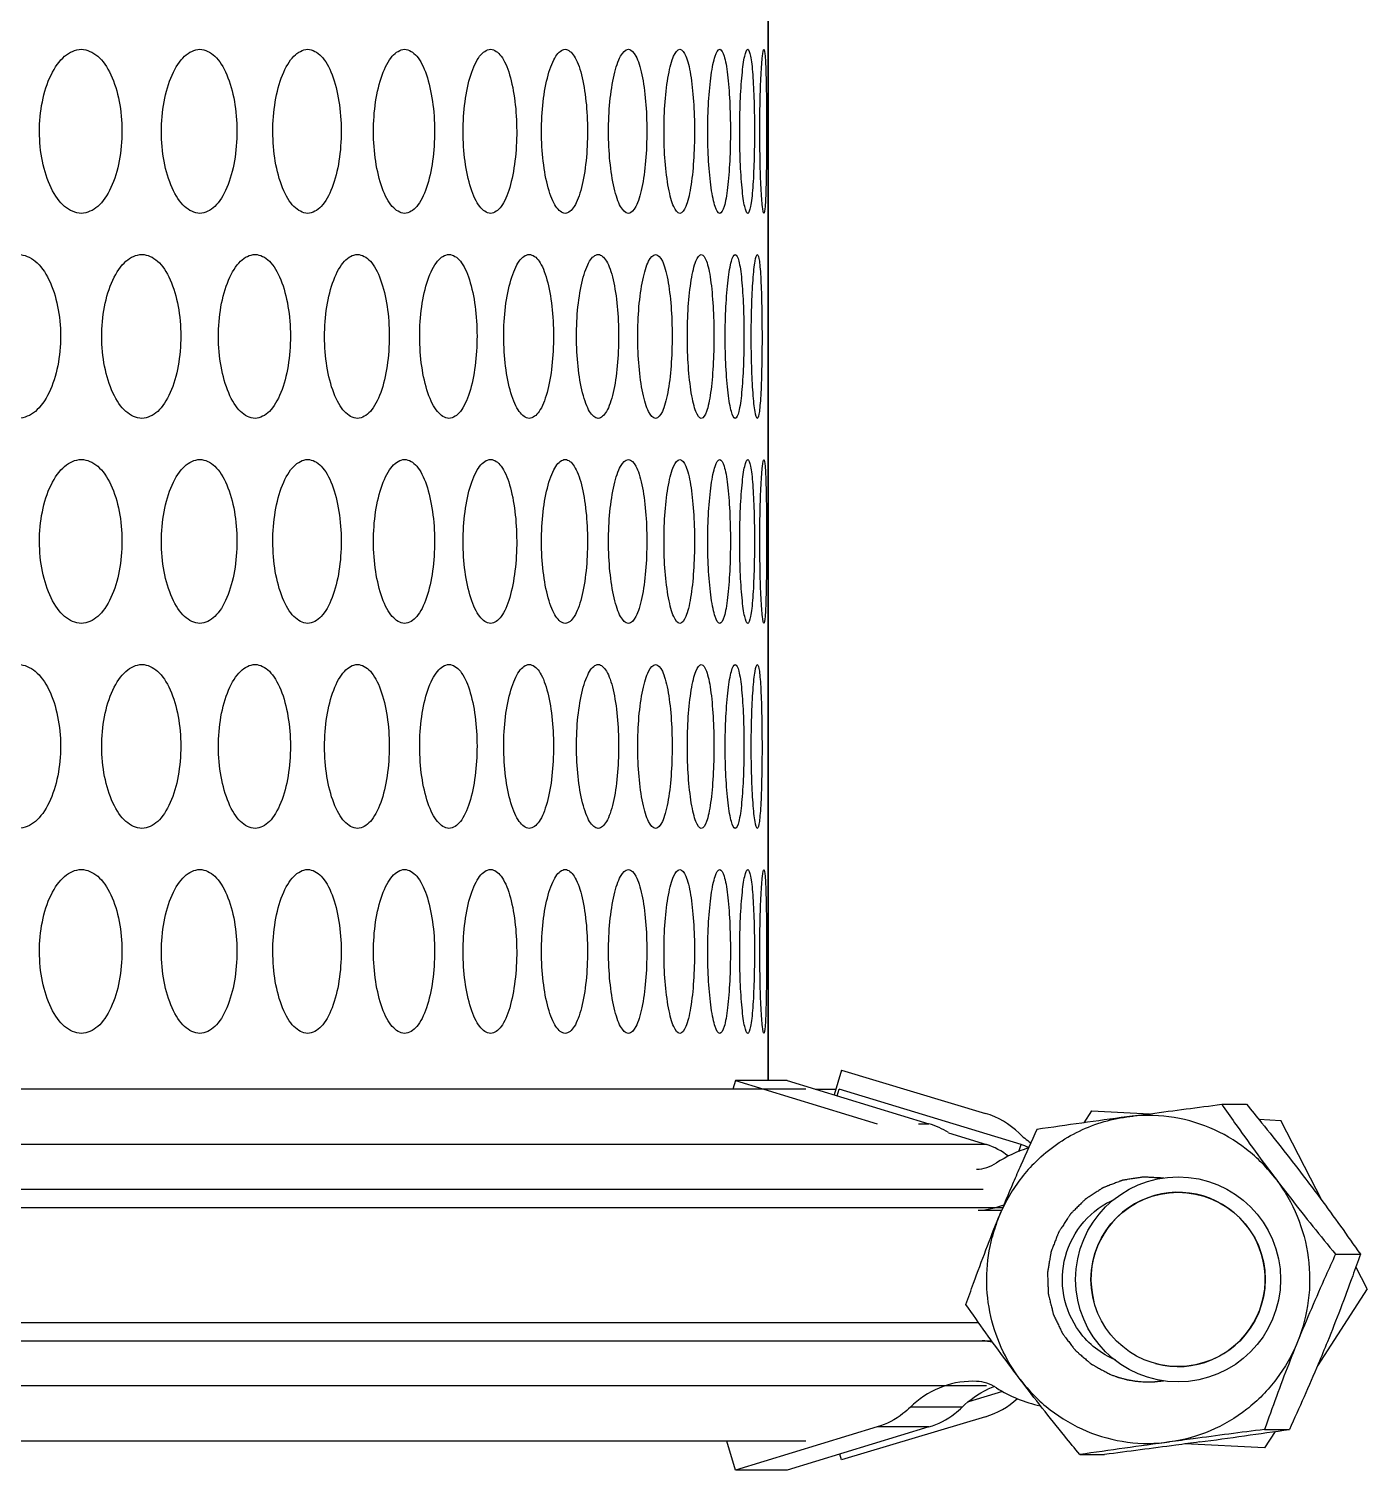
# Model space of a CAD drawing. Header units: millimetres. Extents: x 750 to 8479, y 2174 to 4333.
# Drawn here: x 1491.3 to 1556.6, y 2603.8 to 2674.1 of the extents above; entities that cross this region are included whole.
import ezdxf

# ---------------------------------------------------------------- set-up
doc = ezdxf.new("R2010")
doc.units = ezdxf.units.MM
doc.header["$LTSCALE"] = 153.67
doc.layers.get('0').update_dxf_attribs({"linetype": 'CONTINUOUS'})
doc.layers.add('00_BUW_DATUM', color=7, linetype='CONTINUOUS')
doc.layers.add('02___PRT_ALL_AXES', color=7, linetype='CONTINUOUS')

msp = doc.modelspace()

# ---------------------------------------------------------------- linework, layer by layer
at = {"color": 0, "linetype": 'Continuous'}
for p, q in [((1527.40228, 3065.06162), (1527.40228, 2622.77021)), ((1527.41179, 2622.77021), (1527.41179, 3065.06162)), ((1530.98693, 2623.27021), (1530.62744, 2622.07199)), ((1530.98693, 2623.27021), (1538.01097, 2621.1629)), ((1525.8105, 2622.77019), (1525.68733, 2622.35331)), ((1528.33552, 2622.77021), (1525.8105, 2622.77019)), ((1525.8105, 2622.77019), (1532.72782, 2620.66288)), ((1528.33552, 2622.77021), (1535.25284, 2620.6629)), ((1542.82397, 2620.7081), (1543.19806, 2621.28705)), ((1543.19806, 2621.28705), (1546.0221, 2621.14553)), ((1534.74422, 2620.66289), (1535.25284, 2620.6629)), ((1551.34579, 2620.87876), (1552.42409, 2620.82472)), ((1554.43493, 2616.90047), (1552.42409, 2620.82472)), ((1537.65266, 2616.44087), (1538.80232, 2616.44088)), ((1556.63672, 2612.60358), (1556.08569, 2613.67894)), ((1556.63672, 2612.60358), (1554.20808, 2608.84499)), ((1537.57203, 2608.0926), (1537.39441, 2608.09631)), ((1538.01097, 2606.36893), (1530.98693, 2604.26161)), ((1536.87179, 2606.83716), (1534.34677, 2606.83714)), ((1532.72782, 2605.86891), (1525.8105, 2603.7616)), ((1535.25284, 2605.86893), (1528.33553, 2603.76162)), ((1535.25284, 2605.86893), (1532.72782, 2605.86891)), ((1552.14356, 2605.6499), (1551.62332, 2604.84477)), ((1525.8105, 2603.7616), (1525.39187, 2605.17852)), ((1551.62332, 2604.84477), (1547.73711, 2605.03952)), ((1530.98693, 2604.26161), (1530.90233, 2604.54358)), ((1528.33553, 2603.76162), (1525.8105, 2603.7616))]:
    msp.add_line(p, q, dxfattribs=at)
for centre, radius, start, end in [((1536.86153, 2617.33161), 4, 45.7058519, 73.3), ((1534.10498, 2616.90592), 3.92841, 57.6382417, 73.0106071), ((1542.74855, 2623.3655), 4.43, 225.7058519, 235.2478054), ((1542.01169, 2613.38475), 6.38588, 107.4108964, 122.8401816), ((1547.41069, 2613.06591), 4.25, 255, 195), ((1537.48483, 2620.35205), 3.91477, 272.4570948, 291.4654634), ((1537.48953, 2606.20091), 3.89346, 76.8687947, 84.7728993), ((1539.92806, 2603.76638), 4.33143, 109.8550425, 114.4994987), ((1541.99766, 2613.11873), 6.35449, 237.1276541, 258.0693748), ((1536.86153, 2610.20022), 4, 286.7, 312.5607019)]:
    msp.add_arc(centre, radius, start, end, dxfattribs=at)
for points in [[(1537.57202, 2618.43919), (1537.91336, 2618.4534), (1538.26168, 2618.56469), (1538.54864, 2618.75008)], [(1536.87179, 2606.83716), (1537.23448, 2607.19648), (1537.6673, 2607.49611), (1538.13187, 2607.70783)], [(1538.54864, 2607.78171), (1538.26168, 2607.9671), (1537.91337, 2608.07839), (1537.57203, 2608.0926)]]:
    msp.add_open_spline(points, degree=3, dxfattribs=at)
for points, knots in [([(1546.72208, 2618.00437), (1546.64837, 2618.00842), (1546.50096, 2618.01652), (1546.3167, 2618.02665), (1546.16928, 2618.03475), (1546.05873, 2618.04083), (1545.96659, 2618.04589), (1545.89289, 2618.04994), (1545.83761, 2618.05298), (1545.79154, 2618.05553), (1545.75469, 2618.05751), (1545.73396, 2618.05875), (1545.72014, 2618.05938), (1545.71093, 2618.06027), (1545.69933, 2618.05792), (1545.68543, 2618.0559), (1545.65761, 2618.05145), (1545.59734, 2618.04205), (1545.50462, 2618.02742), (1545.39335, 2618.00995), (1545.28209, 2617.99245), (1545.17082, 2617.97495), (1545.05956, 2617.95746), (1544.96684, 2617.94288), (1544.89266, 2617.93122), (1544.83703, 2617.92247), (1544.79066, 2617.9152), (1544.75359, 2617.90933), (1544.73038, 2617.90577), (1544.7119, 2617.90268), (1544.6931, 2617.9005), (1544.67187, 2617.89121), (1544.64586, 2617.88159), (1544.61138, 2617.86824), (1544.5682, 2617.85173), (1544.49916, 2617.82522), (1544.41285, 2617.79211), (1544.27475, 2617.73911), (1544.13666, 2617.68612), (1544.01582, 2617.63975), (1543.94677, 2617.61325), (1543.89499, 2617.59338), (1543.8432, 2617.57352), (1543.80006, 2617.55692), (1543.76982, 2617.5454), (1543.75476, 2617.53949), (1543.74606, 2617.53637), (1543.73835, 2617.53074), (1543.72837, 2617.52456), (1543.7126, 2617.5142), (1543.69282, 2617.50142), (1543.66912, 2617.486), (1543.6375, 2617.46547), (1543.58217, 2617.42954), (1543.50313, 2617.37821), (1543.40828, 2617.31661), (1543.31343, 2617.25501), (1543.21858, 2617.19341), (1543.12372, 2617.13181), (1543.04468, 2617.08047), (1542.98935, 2617.04454), (1542.95774, 2617.02401), (1542.93402, 2617.00862), (1542.91429, 2616.99575), (1542.89841, 2616.98556), (1542.88871, 2616.97895), (1542.88044, 2616.9742), (1542.874, 2616.96749), (1542.8624, 2616.95609), (1542.83942, 2616.93304), (1542.80649, 2616.90024), (1542.76701, 2616.86083), (1542.72753, 2616.82143), (1542.67488, 2616.76889), (1542.58275, 2616.67695), (1542.47746, 2616.57188), (1542.37216, 2616.46681), (1542.30636, 2616.40113), (1542.2537, 2616.34861), (1542.22083, 2616.31573), (1542.19443, 2616.28954), (1542.17493, 2616.2696), (1542.15772, 2616.25393), (1542.14789, 2616.23751), (1542.13737, 2616.22178), (1542.12446, 2616.20187), (1542.10366, 2616.17016), (1542.07772, 2616.13046), (1542.04656, 2616.08285), (1542.00503, 2616.01937), (1541.9531, 2615.94001), (1541.8908, 2615.84478), (1541.8285, 2615.74955), (1541.76619, 2615.65433), (1541.71427, 2615.57497), (1541.67274, 2615.51148), (1541.64157, 2615.46388), (1541.61826, 2615.42814), (1541.60261, 2615.40437), (1541.59498, 2615.3924), (1541.588, 2615.38269), (1541.58495, 2615.37383), (1541.58145, 2615.36516), (1541.57723, 2615.35426), (1541.57039, 2615.33686), (1541.55846, 2615.30638), (1541.5414, 2615.26286), (1541.52093, 2615.21063), (1541.49364, 2615.14099), (1541.44588, 2615.01911), (1541.3913, 2614.87983), (1541.33672, 2614.74054), (1541.30261, 2614.65349), (1541.27532, 2614.58385), (1541.25826, 2614.54032), (1541.24462, 2614.5055), (1541.23437, 2614.47939), (1541.2259, 2614.45761), (1541.21983, 2614.44241), (1541.21657, 2614.43365), (1541.21352, 2614.4273), (1541.21282, 2614.42008), (1541.21106, 2614.41075), (1541.20837, 2614.39428), (1541.20432, 2614.37083), (1541.19955, 2614.34266), (1541.19315, 2614.30511), (1541.18517, 2614.25816), (1541.1724, 2614.18306), (1541.15643, 2614.08917), (1541.13088, 2613.93896), (1541.10534, 2613.78875), (1541.08298, 2613.65731), (1541.07021, 2613.5822), (1541.06063, 2613.52587), (1541.05265, 2613.47893), (1541.04705, 2613.44607), (1541.04387, 2613.4273), (1541.04183, 2613.41556), (1541.04033, 2613.40617), (1541.03835, 2613.39678), (1541.0393, 2613.38508), (1541.03964, 2613.37104), (1541.04073, 2613.34295), (1541.0422, 2613.30081), (1541.04425, 2613.24464), (1541.04695, 2613.16974), (1541.05033, 2613.07611), (1541.05439, 2612.96375), (1541.05845, 2612.8514), (1541.06251, 2612.73905), (1541.0659, 2612.64542), (1541.0686, 2612.57052), (1541.07064, 2612.51434), (1541.07232, 2612.46752), (1541.0737, 2612.43008), (1541.07446, 2612.40666), (1541.07532, 2612.38795), (1541.07523, 2612.36918), (1541.08196, 2612.34613), (1541.08844, 2612.31838), (1541.09763, 2612.28141), (1541.10892, 2612.23518), (1541.1271, 2612.16123), (1541.1498, 2612.06879), (1541.18612, 2611.92088), (1541.22244, 2611.77297), (1541.25423, 2611.64355), (1541.27238, 2611.5696), (1541.28601, 2611.51413), (1541.29962, 2611.45866), (1541.31101, 2611.41246), (1541.31888, 2611.38007), (1541.32296, 2611.36394), (1541.32505, 2611.35461), (1541.32956, 2611.34641), (1541.33437, 2611.33576), (1541.34252, 2611.31895), (1541.35255, 2611.29786), (1541.36466, 2611.27258), (1541.38077, 2611.23887), (1541.40899, 2611.17987), (1541.44929, 2611.09559), (1541.49766, 2610.99446), (1541.54603, 2610.89332), (1541.59439, 2610.79219), (1541.64276, 2610.69105), (1541.68306, 2610.60678), (1541.71128, 2610.54778), (1541.7274, 2610.51407), (1541.73948, 2610.48878), (1541.7496, 2610.46773), (1541.75757, 2610.45083), (1541.76284, 2610.44041), (1541.7664, 2610.43174), (1541.77233, 2610.4243), (1541.78228, 2610.41107), (1541.80249, 2610.38477), (1541.8312, 2610.3471), (1541.86572, 2610.30194), (1541.90022, 2610.25678), (1541.94623, 2610.19655), (1542.02674, 2610.09116), (1542.11875, 2609.97072), (1542.21077, 2609.85027), (1542.26828, 2609.775), (1542.31427, 2609.71476), (1542.34306, 2609.67716), (1542.36599, 2609.64696), (1542.38347, 2609.62464), (1542.39715, 2609.60502), (1542.41173, 2609.59348), (1542.42568, 2609.58122), (1542.44334, 2609.56614), (1542.47146, 2609.54187), (1542.50666, 2609.51159), (1542.54888, 2609.47523), (1542.60517, 2609.42675), (1542.67555, 2609.36615), (1542.75999, 2609.29344), (1542.84444, 2609.22072), (1542.92888, 2609.14801), (1542.99925, 2609.08741), (1543.05555, 2609.03894), (1543.09776, 2609.00256), (1543.12947, 2608.97534), (1543.15053, 2608.9571), (1543.16119, 2608.94814), (1543.16965, 2608.94015), (1543.17817, 2608.93592), (1543.18638, 2608.93131), (1543.19674, 2608.92567), (1543.21326, 2608.91658), (1543.24221, 2608.90071), (1543.28355, 2608.87802), (1543.33316, 2608.8508), (1543.3993, 2608.8145), (1543.48199, 2608.76913), (1543.5812, 2608.71468), (1543.7135, 2608.64208), (1543.87886, 2608.55133), (1544.01115, 2608.47874), (1544.0773, 2608.44244)], [0, 0, 0, 0, 0.015625, 0.03125, 0.0390625, 0.046875, 0.0546875, 0.05859375, 0.0625, 0.06640625, 0.06835938, 0.0703125, 0.07080078, 0.07128906, 0.07226562, 0.07324219, 0.07421875, 0.078125, 0.0859375, 0.09375, 0.1015625, 0.109375, 0.1171875, 0.125, 0.12890625, 0.1328125, 0.13671875, 0.13867188, 0.140625, 0.14160156, 0.14257812, 0.14453125, 0.14648438, 0.1484375, 0.15234375, 0.15625, 0.1640625, 0.171875, 0.1875, 0.1953125, 0.19921875, 0.203125, 0.20703125, 0.2109375, 0.21289062, 0.21386719, 0.21435547, 0.21484375, 0.21582031, 0.21679688, 0.21875, 0.22070312, 0.22265625, 0.2265625, 0.234375, 0.2421875, 0.25, 0.2578125, 0.265625, 0.2734375, 0.27734375, 0.27929688, 0.28125, 0.28320312, 0.28417969, 0.28515625, 0.28564453, 0.28613281, 0.28710938, 0.2890625, 0.29296875, 0.296875, 0.30078125, 0.3046875, 0.3125, 0.328125, 0.3359375, 0.34375, 0.34765625, 0.3515625, 0.35351562, 0.35546875, 0.35742188, 0.35839844, 0.359375, 0.36132812, 0.36328125, 0.3671875, 0.37109375, 0.375, 0.3828125, 0.390625, 0.3984375, 0.40625, 0.4140625, 0.41796875, 0.421875, 0.42578125, 0.42675781, 0.42773438, 0.42871094, 0.42919922, 0.4296875, 0.43066406, 0.43164062, 0.43359375, 0.4375, 0.44140625, 0.4453125, 0.453125, 0.46875, 0.4765625, 0.484375, 0.48828125, 0.4921875, 0.49414062, 0.49609375, 0.49804688, 0.49902344, 0.49951172, 0.5, 0.50048828, 0.50097656, 0.50195312, 0.50390625, 0.50585938, 0.5078125, 0.51171875, 0.515625, 0.5234375, 0.53125, 0.546875, 0.5546875, 0.55859375, 0.5625, 0.56640625, 0.56835938, 0.56933594, 0.5703125, 0.57080078, 0.57128906, 0.57226562, 0.57324219, 0.57421875, 0.578125, 0.58203125, 0.5859375, 0.59375, 0.6015625, 0.609375, 0.6171875, 0.625, 0.62890625, 0.6328125, 0.63671875, 0.63867188, 0.640625, 0.64160156, 0.64257812, 0.64453125, 0.64648438, 0.6484375, 0.65234375, 0.65625, 0.6640625, 0.671875, 0.6875, 0.6953125, 0.69921875, 0.703125, 0.70703125, 0.7109375, 0.71289062, 0.71386719, 0.71435547, 0.71484375, 0.71582031, 0.71679688, 0.71875, 0.72070312, 0.72265625, 0.7265625, 0.734375, 0.7421875, 0.75, 0.7578125, 0.765625, 0.7734375, 0.77734375, 0.77929688, 0.78125, 0.78320312, 0.78417969, 0.78515625, 0.78564453, 0.78613281, 0.78710938, 0.7890625, 0.79296875, 0.796875, 0.80078125, 0.8046875, 0.8125, 0.828125, 0.8359375, 0.84375, 0.84765625, 0.8515625, 0.85351562, 0.85546875, 0.85742188, 0.85839844, 0.859375, 0.86132812, 0.86328125, 0.8671875, 0.87109375, 0.875, 0.8828125, 0.890625, 0.8984375, 0.90625, 0.9140625, 0.91796875, 0.921875, 0.92578125, 0.92675781, 0.92773438, 0.92871094, 0.92919922, 0.9296875, 0.93066406, 0.93164062, 0.93359375, 0.9375, 0.94140625, 0.9453125, 0.953125, 0.9609375, 0.96875, 0.984375, 1, 1, 1, 1]), ([(1544.0773, 2608.44244), (1544.12779, 2608.4239), (1544.20354, 2608.3961), (1544.30452, 2608.359), (1544.36767, 2608.33587), (1544.41811, 2608.31725), (1544.44983, 2608.30586), (1544.47474, 2608.29619), (1544.49471, 2608.29044), (1544.51503, 2608.2851), (1544.55549, 2608.27422), (1544.61626, 2608.25798), (1544.69725, 2608.23627), (1544.77824, 2608.21459), (1544.83898, 2608.19828), (1544.87949, 2608.18748), (1544.89971, 2608.18195), (1544.92005, 2608.17693), (1544.94768, 2608.1727), (1544.98205, 2608.16656), (1545.06467, 2608.15254), (1545.16101, 2608.1359), (1545.25738, 2608.11951), (1545.30555, 2608.11111), (1545.33311, 2608.10662), (1545.35367, 2608.10239), (1545.37464, 2608.10146), (1545.40245, 2608.09907), (1545.45118, 2608.09542), (1545.54861, 2608.08773), (1545.64606, 2608.08029), (1545.72957, 2608.07366), (1545.76438, 2608.0712), (1545.7922, 2608.06854), (1545.81313, 2608.06842), (1545.83407, 2608.06884), (1545.87595, 2608.0694), (1545.93876, 2608.07035), (1546.02252, 2608.07156), (1546.10627, 2608.0728), (1546.16908, 2608.07367), (1546.21097, 2608.07433), (1546.23189, 2608.07452), (1546.2529, 2608.07526), (1546.28131, 2608.07883), (1546.31669, 2608.08241), (1546.37338, 2608.08863), (1546.44421, 2608.09624), (1546.55755, 2608.10851), (1546.64256, 2608.11769), (1546.69923, 2608.12382)], [0, 0, 0, 0, 0.0625, 0.09375, 0.125, 0.140625, 0.15625, 0.1640625, 0.171875, 0.1796875, 0.1875, 0.21875, 0.25, 0.28125, 0.3125, 0.3203125, 0.328125, 0.3359375, 0.34375, 0.359375, 0.375, 0.4375, 0.46875, 0.484375, 0.4921875, 0.5, 0.5078125, 0.515625, 0.53125, 0.5625, 0.625, 0.640625, 0.65625, 0.6640625, 0.671875, 0.6796875, 0.6875, 0.71875, 0.75, 0.78125, 0.8125, 0.8203125, 0.828125, 0.8359375, 0.84375, 0.859375, 0.875, 0.90625, 0.9375, 1, 1, 1, 1]), ([(1537.39441, 2608.0963), (1536.83529, 2608.09639), (1535.70371, 2607.87318), (1534.74556, 2607.23223), (1534.34677, 2606.83714)], [0, 0, 0, 0, 0.49900009, 1, 1, 1, 1]), ([(1534.34677, 2606.83714), (1534.23379, 2606.72522), (1533.75855, 2606.30725), (1533.18053, 2606.00682), (1532.72782, 2605.86891)], [0, 0, 0, 0, 0.25152142, 1, 1, 1, 1]), ([(1535.25284, 2605.86893), (1535.70555, 2606.00684), (1536.28357, 2606.30727), (1536.75882, 2606.72524), (1536.87179, 2606.83716)], [0, 0, 0, 0, 0.74847858, 1, 1, 1, 1])]:
    msp.add_open_spline(points, degree=3, knots=knots, dxfattribs=at)
at = {"layer": '00_BUW_DATUM', "color": 0, "linetype": 'Continuous'}
for p, q in [((1549.53948, 2621.60785), (1550.75005, 2621.60786)), ((1555.0929, 2614.29116), (1556.30347, 2614.29117)), ((1551.62945, 2605.74922), (1552.84002, 2605.74922)), ((1542.61258, 2604.52396), (1543.82315, 2604.52397))]:
    msp.add_line(p, q, dxfattribs=at)
for radius in [5, 4.25]:
    msp.add_circle((1547.41069, 2613.06591), radius, dxfattribs=at)
for centre, radius, start, end in [((1628.75356, 2004.9417), 621.73321, 97.7504925, 98.15845787), ((1646.96193, 2571.3806), 117.17731, 155.279845, 156.2182296), ((1546.10051, 2613.09934), 8.02093, 135.6065764, 150.4830144), ((1630.76779, 2578.52936), 99.47549, 156.2247868, 156.7548538), ((1621.16995, 2582.64303), 89.03323, 156.7495772, 157.9193575), ((1546.13786, 2613.08212), 8.06192, 150.5072611, 157.9275316), ((1546.16944, 2613.0706), 8.09551, 157.936008, 165.335752), ((1464.60908, 3221.19011), 621.73321, 277.7504925, 278.15845787), ((1626.81861, 2017.88784), 592.6488, 97.74048194, 98.16846843)]:
    msp.add_arc(centre, radius, start, end, dxfattribs=at)
for points, knots in [([(1540.36913, 2618.71064), (1540.97134, 2619.32476), (1542.38385, 2620.36123), (1544.05804, 2620.87986), (1544.90696, 2620.99522)], [0, 0, 0, 0, 0.50098944, 1, 1, 1, 1]), ([(1544.90696, 2620.99522), (1545.29079, 2621.04737), (1546.83443, 2621.25554), (1548.37887, 2621.45784), (1549.53948, 2621.60785)], [0, 0, 0, 0, 0.24868319, 1, 1, 1, 1]), ([(1552.1921, 2617.9495), (1551.77443, 2618.49979), (1550.79243, 2619.49436), (1548.98854, 2620.54713), (1546.97724, 2621.09098), (1545.58628, 2621.08753), (1544.90696, 2620.99522)], [0, 0, 0, 0, 0.25113754, 0.50131306, 0.75078419, 1, 1, 1, 1]), ([(1549.53948, 2621.60785), (1549.74845, 2621.30749), (1550.61349, 2620.07431), (1551.50262, 2618.85791), (1552.1921, 2617.9495)], [0, 0, 0, 0, 0.24290903, 1, 1, 1, 1]), ([(1550.75005, 2621.60786), (1550.99558, 2621.30927), (1551.97995, 2620.10381), (1552.94363, 2618.88128), (1553.65085, 2617.94951)], [0, 0, 0, 0, 0.24838378, 1, 1, 1, 1]), ([(1552.1921, 2617.9495), (1552.61137, 2617.39711), (1553.30941, 2616.175), (1553.85027, 2614.13806), (1553.85532, 2612.02864), (1553.4984, 2610.66467), (1553.23708, 2610.02019)], [0, 0, 0, 0, 0.24941211, 0.49951973, 0.74988437, 1, 1, 1, 1]), ([(1552.1921, 2617.9495), (1552.42782, 2617.63894), (1553.37609, 2616.40481), (1554.35203, 2615.19213), (1555.0929, 2614.29116)], [0, 0, 0, 0, 0.2505142, 1, 1, 1, 1]), ([(1553.65085, 2617.94951), (1553.88448, 2617.6417), (1554.78819, 2616.43651), (1555.66389, 2615.21048), (1556.30347, 2614.29117)], [0, 0, 0, 0, 0.25654147, 1, 1, 1, 1]), ([(1542.5953, 2610.52719), (1542.21902, 2611.0402), (1541.69344, 2612.25649), (1541.77543, 2614.22668), (1542.69426, 2615.96688), (1543.76109, 2616.74323), (1544.3426, 2616.98916)], [0, 0, 0, 0, 0.25038571, 0.50137615, 0.75151703, 1, 1, 1, 1]), ([(1537.05916, 2611.84065), (1537.18218, 2612.19087), (1537.6926, 2613.62393), (1538.23467, 2615.04585), (1538.6668, 2616.11162)], [0, 0, 0, 0, 0.24401274, 1, 1, 1, 1]), ([(1539.71179, 2608.1823), (1538.98149, 2609.14447), (1537.94884, 2611.43674), (1538.03107, 2613.9484), (1538.33763, 2615.12002)], [0, 0, 0, 0, 0.49935409, 1, 1, 1, 1]), ([(1555.0929, 2614.29116), (1554.93249, 2613.94222), (1554.28987, 2612.52918), (1553.67607, 2611.10285), (1553.23708, 2610.02019)], [0, 0, 0, 0, 0.24740086, 1, 1, 1, 1]), ([(1556.30347, 2614.29117), (1556.18045, 2613.94094), (1555.67004, 2612.50789), (1555.12796, 2611.08597), (1554.69583, 2610.0202)], [0, 0, 0, 0, 0.24401274, 1, 1, 1, 1]), ([(1539.71179, 2608.1823), (1539.47815, 2608.49012), (1538.57445, 2609.69531), (1537.69874, 2610.92134), (1537.05916, 2611.84065)], [0, 0, 0, 0, 0.25654147, 1, 1, 1, 1]), ([(1544.35363, 2609.13799), (1544.00675, 2609.28354), (1543.34846, 2609.67199), (1542.81866, 2610.22267), (1542.5953, 2610.52719)], [0, 0, 0, 0, 0.4990212, 1, 1, 1, 1]), ([(1553.23708, 2610.02019), (1552.97649, 2609.37748), (1552.28662, 2608.15601), (1550.81968, 2606.65936), (1549.02092, 2605.59772), (1547.67696, 2605.22899), (1546.99693, 2605.13659)], [0, 0, 0, 0, 0.25137434, 0.5017932, 0.75125074, 1, 1, 1, 1]), ([(1553.23708, 2610.02019), (1553.09113, 2609.66021), (1552.52908, 2608.24654), (1552.00486, 2606.81802), (1551.62945, 2605.74922)], [0, 0, 0, 0, 0.25534075, 1, 1, 1, 1]), ([(1554.69583, 2610.0202), (1554.54907, 2609.65824), (1553.95593, 2608.22365), (1553.32524, 2606.80479), (1552.84002, 2605.74922)], [0, 0, 0, 0, 0.2516096, 1, 1, 1, 1]), ([(1542.61258, 2604.52396), (1542.36705, 2604.82254), (1541.38269, 2606.02801), (1540.419, 2607.25053), (1539.71179, 2608.1823)], [0, 0, 0, 0, 0.24838378, 1, 1, 1, 1]), ([(1539.71179, 2608.1823), (1540.12946, 2607.63201), (1541.11145, 2606.63744), (1542.91535, 2605.58467), (1544.92665, 2605.04083), (1546.31761, 2605.04428), (1546.99693, 2605.13659)], [0, 0, 0, 0, 0.25113754, 0.50131306, 0.75078419, 1, 1, 1, 1]), ([(1551.62945, 2605.74922), (1550.46883, 2605.59921), (1548.9244, 2605.39691), (1547.38075, 2605.18874), (1546.99693, 2605.13659)], [0, 0, 0, 0, 0.75131682, 1, 1, 1, 1]), ([(1548.45567, 2605.1366), (1548.07185, 2605.08444), (1546.5282, 2604.87627), (1544.98377, 2604.67397), (1543.82315, 2604.52397)], [0, 0, 0, 0, 0.24868319, 1, 1, 1, 1])]:
    msp.add_open_spline(points, degree=3, knots=knots, dxfattribs=at)
at = {"layer": '02___PRT_ALL_AXES', "color": 0, "linetype": 'Continuous'}
for p, q in [((1529.25067, 2622.35331), (1023.94441, 2622.35331)), ((1529.70403, 2622.35331), (1530.71184, 2622.35331)), ((1530.7798, 2622.02558), (1530.88, 2622.35331)), ((1539.74779, 2619.64215), (1530.88, 2622.35331)), ((1538.06146, 2619.64215), (1015.07662, 2619.64215)), ((1536.2017, 2620.21442), (1538.06146, 2619.64215)), ((1539.64322, 2619.30009), (1539.74779, 2619.64215)), ((1012.91179, 2617.46591), (1537.89345, 2617.46591)), ((1012.81221, 2616.58197), (1538.8604, 2616.58197)), ((1537.68498, 2610.94985), (1012.81221, 2610.94985)), ((1012.91179, 2610.06591), (1538.31789, 2610.06591)), ((1015.07662, 2607.88967), (1538.06146, 2607.88967)), ((1537.19546, 2607.10935), (1538.85383, 2607.61636)), ((1529.25067, 2605.17852), (1023.94441, 2605.17852))]:
    msp.add_line(p, q, dxfattribs=at)
msp.add_arc((1538.81221, 2616.58197), 3.2, 65.8186893, 73, dxfattribs=at)
for points in [[(1493.89596, 2665.06591), (1493.59853, 2665.08775), (1493.06314, 2665.29974), (1492.38309, 2666.24269), (1491.95168, 2667.58256), (1491.80912, 2669.04925), (1491.94593, 2670.52312), (1492.3765, 2671.87762), (1493.06012, 2672.83075), (1493.59733, 2673.04428), (1493.89596, 2673.06591)], [(1493.89596, 2673.06591), (1494.19339, 2673.04407), (1494.72176, 2672.83209), (1495.37918, 2671.88914), (1495.78954, 2670.54927), (1495.92412, 2669.08257), (1495.79498, 2667.60871), (1495.38551, 2666.25421), (1494.72473, 2665.30107), (1494.19458, 2665.08754), (1493.89596, 2665.06591)], [(1499.67629, 2665.06591), (1499.40405, 2665.08775), (1498.91361, 2665.29974), (1498.28989, 2666.24269), (1497.89385, 2667.58256), (1497.76292, 2669.04925), (1497.88857, 2670.52312), (1498.28385, 2671.87762), (1498.91085, 2672.83075), (1499.40295, 2673.04428), (1499.67629, 2673.06591)], [(1499.67629, 2673.06591), (1499.94852, 2673.04407), (1500.43176, 2672.83209), (1501.03224, 2671.88914), (1501.40667, 2670.54927), (1501.52941, 2669.08257), (1501.41163, 2667.60871), (1501.03802, 2666.25421), (1500.43447, 2665.30107), (1499.94962, 2665.08754), (1499.67629, 2665.06591)], [(1504.93899, 2665.06591), (1504.69257, 2665.08775), (1504.24823, 2665.29974), (1503.6823, 2666.24269), (1503.32254, 2667.58256), (1503.20354, 2669.04925), (1503.31775, 2670.52312), (1503.67681, 2671.87762), (1504.24573, 2672.83075), (1504.69158, 2673.04428), (1504.93899, 2673.06591)], [(1504.93899, 2673.06591), (1505.1854, 2673.04407), (1505.62237, 2672.83209), (1506.16452, 2671.88914), (1506.50215, 2670.54927), (1506.61276, 2669.08257), (1506.50662, 2667.60871), (1506.16973, 2666.25421), (1505.62483, 2665.30107), (1505.18639, 2665.08754), (1504.93899, 2665.06591)], [(1509.6718, 2665.06591), (1509.45179, 2665.08775), (1509.05457, 2665.29974), (1508.54775, 2666.24269), (1508.22511, 2667.58256), (1508.11833, 2669.04925), (1508.22081, 2670.52312), (1508.54283, 2671.87762), (1509.05233, 2672.83075), (1509.4509, 2673.04428), (1509.6718, 2673.06591)], [(1509.6718, 2673.06591), (1509.89182, 2673.04407), (1510.2815, 2672.83209), (1510.76405, 2671.88914), (1511.0641, 2670.54927), (1511.16233, 2669.08257), (1511.06807, 2667.60871), (1510.76869, 2666.25421), (1510.28369, 2665.30107), (1509.89271, 2665.08754), (1509.6718, 2665.06591)], [(1513.86371, 2665.06591), (1513.67061, 2665.08775), (1513.32145, 2665.29974), (1512.87491, 2666.24269), (1512.59015, 2667.58256), (1512.49582, 2669.04925), (1512.58635, 2670.52312), (1512.87057, 2671.87762), (1513.31948, 2672.83075), (1513.66983, 2673.04428), (1513.86371, 2673.06591)], [(1513.86371, 2673.06591), (1514.05682, 2673.04407), (1514.39831, 2672.83209), (1514.82014, 2671.88914), (1515.0819, 2670.54927), (1515.16751, 2669.08257), (1515.08536, 2667.60871), (1514.82419, 2666.25421), (1514.40023, 2665.30107), (1514.0576, 2665.08754), (1513.86371, 2665.06591)], [(1517.50495, 2665.06591), (1517.33921, 2665.08775), (1517.03891, 2665.29974), (1516.6537, 2666.24269), (1516.40748, 2667.58256), (1516.32584, 2669.04925), (1516.4042, 2670.52312), (1516.64996, 2671.87762), (1517.03722, 2672.83075), (1517.33854, 2673.04428), (1517.50495, 2673.06591)], [(1517.50495, 2673.06591), (1517.6707, 2673.04407), (1517.96321, 2672.83209), (1518.32333, 2671.88914), (1518.5462, 2670.54927), (1518.61899, 2669.08257), (1518.54914, 2667.60871), (1518.32678, 2666.25421), (1517.96485, 2665.30107), (1517.67137, 2665.08754), (1517.50495, 2665.06591)], [(1520.58704, 2665.06591), (1520.44904, 2665.08775), (1520.19832, 2665.29974), (1519.87533, 2666.24269), (1519.66822, 2667.58256), (1519.59944, 2669.04925), (1519.66545, 2670.52312), (1519.87219, 2671.87762), (1520.1969, 2672.83075), (1520.44849, 2673.04428), (1520.58704, 2673.06591)], [(1520.58704, 2673.06591), (1520.72504, 2673.04407), (1520.96789, 2672.83209), (1521.26546, 2671.88914), (1521.44892, 2670.54927), (1521.50873, 2669.08257), (1521.45134, 2667.60871), (1521.26831, 2666.25421), (1520.96925, 2665.30107), (1520.7256, 2665.08754), (1520.58704, 2665.06591)], [(1523.10281, 2665.06591), (1522.99287, 2665.08775), (1522.7923, 2665.29974), (1522.53228, 2666.24269), (1522.36477, 2667.58256), (1522.30903, 2669.04925), (1522.36253, 2670.52312), (1522.52975, 2671.87762), (1522.79117, 2672.83075), (1522.99243, 2673.04428), (1523.10281, 2673.06591)], [(1523.10281, 2673.06591), (1523.21274, 2673.04407), (1523.40535, 2672.83209), (1523.63968, 2671.88914), (1523.7833, 2670.54927), (1523.82999, 2669.08257), (1523.78519, 2667.60871), (1523.64192, 2666.25421), (1523.40643, 2665.30107), (1523.21318, 2665.08754), (1523.10281, 2665.06591)], [(1525.04638, 2665.06591), (1524.96477, 2665.08775), (1524.81482, 2665.29974), (1524.61838, 2666.24269), (1524.49086, 2667.58256), (1524.44827, 2669.04925), (1524.48915, 2670.52312), (1524.61646, 2671.87762), (1524.81397, 2672.83075), (1524.96445, 2673.04428), (1525.04638, 2673.06591)], [(1525.04638, 2673.06591), (1525.128, 2673.04407), (1525.26992, 2672.83209), (1525.44047, 2671.88914), (1525.54392, 2670.54927), (1525.57738, 2669.08257), (1525.54528, 2667.60871), (1525.4421, 2666.25421), (1525.27072, 2665.30107), (1525.12832, 2665.08754), (1525.04638, 2665.06591)], [(1526.41325, 2665.06591), (1526.36015, 2665.08775), (1526.26116, 2665.29974), (1526.12876, 2666.24269), (1526.04152, 2667.58256), (1526.01219, 2669.04925), (1526.04035, 2670.52312), (1526.12746, 2671.87762), (1526.2606, 2672.83075), (1526.35994, 2673.04428), (1526.41325, 2673.06591)], [(1526.41325, 2673.06591), (1526.46635, 2673.04407), (1526.55726, 2672.83209), (1526.66363, 2671.88914), (1526.72666, 2670.54927), (1526.74681, 2669.08257), (1526.72748, 2667.60871), (1526.66464, 2666.25421), (1526.55777, 2665.30107), (1526.46656, 2665.08754), (1526.41325, 2665.06591)], [(1527.20022, 2665.06591), (1527.17576, 2665.08775), (1527.12797, 2665.29974), (1527.05992, 2666.24269), (1527.01316, 2667.58256), (1526.99716, 2669.04925), (1527.01252, 2670.52312), (1527.05924, 2671.87762), (1527.12769, 2672.83075), (1527.17566, 2673.04428), (1527.20022, 2673.06591)], [(1527.20022, 2673.06591), (1527.22468, 2673.04407), (1527.26437, 2672.83209), (1527.30631, 2671.88914), (1527.32878, 2670.54927), (1527.33558, 2669.08257), (1527.32906, 2667.60871), (1527.3067, 2666.25421), (1527.26459, 2665.30107), (1527.22478, 2665.08754), (1527.20022, 2665.06591)], [(1490.81584, 2663.06591), (1491.12561, 2663.04407), (1491.6761, 2662.83209), (1492.36143, 2661.88914), (1492.78939, 2660.54927), (1492.92978, 2659.08257), (1492.79506, 2657.60871), (1492.36802, 2656.25421), (1491.67919, 2655.30107), (1491.12686, 2655.08754), (1490.81584, 2655.06591)], [(1496.85001, 2655.06591), (1496.5651, 2655.08775), (1496.05203, 2655.29974), (1495.39996, 2656.24269), (1494.98611, 2657.58256), (1494.84932, 2659.04925), (1494.9806, 2660.52312), (1495.39364, 2661.87762), (1496.04914, 2662.83075), (1496.56395, 2663.04428), (1496.85001, 2663.06591)], [(1496.85001, 2663.06591), (1497.13493, 2663.04407), (1497.64088, 2662.83209), (1498.27002, 2661.88914), (1498.66253, 2660.54927), (1498.79122, 2659.08257), (1498.66772, 2657.60871), (1498.27607, 2656.25421), (1497.64372, 2655.30107), (1497.13607, 2655.08754), (1496.85001, 2655.06591)], [(1502.37314, 2655.06591), (1502.11373, 2655.08775), (1501.64621, 2655.29974), (1501.05121, 2656.24269), (1500.6732, 2657.58256), (1500.5482, 2659.04925), (1500.66816, 2660.52312), (1501.04544, 2661.87762), (1501.64357, 2662.83075), (1502.11269, 2663.04428), (1502.37314, 2663.06591)], [(1502.37314, 2663.06591), (1502.63254, 2663.04407), (1503.09277, 2662.83209), (1503.66425, 2661.88914), (1504.02039, 2660.54927), (1504.1371, 2659.08257), (1504.0251, 2657.60871), (1503.66975, 2656.25421), (1503.09536, 2655.30107), (1502.63358, 2655.08754), (1502.37314, 2655.06591)], [(1507.37235, 2655.06591), (1507.13907, 2655.08775), (1506.71817, 2655.29974), (1506.18163, 2656.24269), (1505.84033, 2657.58256), (1505.72741, 2659.04925), (1505.83579, 2660.52312), (1506.17643, 2661.87762), (1506.71579, 2662.83075), (1507.13813, 2663.04428), (1507.37235, 2663.06591)], [(1507.37235, 2663.06591), (1507.60563, 2663.04407), (1508.01908, 2662.83209), (1508.53158, 2661.88914), (1508.85051, 2660.54927), (1508.95496, 2659.08257), (1508.85473, 2657.60871), (1508.5365, 2656.25421), (1508.0214, 2655.30107), (1507.60657, 2655.08754), (1507.37235, 2655.06591)], [(1511.83601, 2655.06591), (1511.62939, 2655.08775), (1511.2561, 2655.29974), (1510.77927, 2656.24269), (1510.47549, 2657.58256), (1510.3749, 2659.04925), (1510.47144, 2660.52312), (1510.77465, 2661.87762), (1511.25399, 2662.83075), (1511.62856, 2663.04428), (1511.83601, 2663.06591)], [(1511.83601, 2663.06591), (1512.04263, 2663.04407), (1512.40833, 2662.83209), (1512.86065, 2661.88914), (1513.14163, 2660.54927), (1513.23358, 2659.08257), (1513.14535, 2657.60871), (1512.86499, 2656.25421), (1512.41038, 2655.30107), (1512.04346, 2655.08754), (1511.83601, 2655.06591)], [(1515.75373, 2655.06591), (1515.57425, 2655.08775), (1515.24943, 2655.29974), (1514.83343, 2656.24269), (1514.56786, 2657.58256), (1514.47985, 2659.04925), (1514.56432, 2660.52312), (1514.82939, 2661.87762), (1515.2476, 2662.83075), (1515.57353, 2663.04428), (1515.75373, 2663.06591)], [(1515.75373, 2663.06591), (1515.93321, 2663.04407), (1516.2503, 2662.83209), (1516.64138, 2661.88914), (1516.88377, 2660.54927), (1516.963, 2659.08257), (1516.88698, 2657.60871), (1516.64514, 2656.25421), (1516.25208, 2655.30107), (1515.93393, 2655.08754), (1515.75373, 2655.06591)], [(1519.11637, 2655.06591), (1518.96445, 2655.08775), (1518.68887, 2655.29974), (1518.33466, 2656.24269), (1518.10793, 2657.58256), (1518.0327, 2659.04925), (1518.1049, 2660.52312), (1518.33122, 2661.87762), (1518.68731, 2662.83075), (1518.96384, 2663.04428), (1519.11637, 2663.06591)], [(1519.11637, 2663.06591), (1519.26829, 2663.04407), (1519.53604, 2662.83209), (1519.86498, 2661.88914), (1520.06821, 2660.54927), (1520.13453, 2659.08257), (1520.07089, 2657.60871), (1519.86814, 2656.25421), (1519.53755, 2655.30107), (1519.2689, 2655.08754), (1519.11637, 2655.06591)], [(1521.91611, 2655.06591), (1521.79211, 2655.08775), (1521.5664, 2655.29974), (1521.27481, 2656.24269), (1521.08744, 2657.58256), (1521.02516, 2659.04925), (1521.08494, 2660.52312), (1521.27197, 2661.87762), (1521.56512, 2662.83075), (1521.79161, 2663.04428), (1521.91611, 2663.06591)], [(1521.91611, 2663.06591), (1522.04012, 2663.04407), (1522.2579, 2662.83209), (1522.52394, 2661.88914), (1522.68752, 2660.54927), (1522.74079, 2659.08257), (1522.68968, 2657.60871), (1522.52648, 2656.25421), (1522.25913, 2655.30107), (1522.04062, 2655.08754), (1521.91611, 2655.06591)], [(1524.14643, 2655.06591), (1524.05063, 2655.08775), (1523.87532, 2655.29974), (1523.64702, 2656.24269), (1523.49946, 2657.58256), (1523.45028, 2659.04925), (1523.49749, 2660.52312), (1523.6448, 2661.87762), (1523.87433, 2662.83075), (1524.05025, 2663.04428), (1524.14643, 2663.06591)], [(1524.14643, 2663.06591), (1524.24223, 2663.04407), (1524.40955, 2662.83209), (1524.61205, 2661.88914), (1524.73562, 2660.54927), (1524.77571, 2659.08257), (1524.73725, 2657.60871), (1524.61398, 2656.25421), (1524.41049, 2655.30107), (1524.24262, 2655.08754), (1524.14643, 2655.06591)], [(1525.80214, 2655.06591), (1525.73476, 2655.08775), (1525.61025, 2655.29974), (1525.44579, 2656.24269), (1525.33837, 2657.58256), (1525.30241, 2659.04925), (1525.33693, 2660.52312), (1525.44418, 2661.87762), (1525.60955, 2662.83075), (1525.73449, 2663.04428), (1525.80214, 2663.06591)], [(1525.80214, 2663.06591), (1525.86951, 2663.04407), (1525.98597, 2662.83209), (1526.12447, 2661.88914), (1526.20773, 2660.54927), (1526.23454, 2659.08257), (1526.20882, 2657.60871), (1526.12578, 2656.25421), (1525.98662, 2655.30107), (1525.86978, 2655.08754), (1525.80214, 2655.06591)], [(1526.87937, 2655.06591), (1526.84058, 2655.08775), (1526.76717, 2655.29974), (1526.66691, 2656.24269), (1526.59989, 2657.58256), (1526.57722, 2659.04925), (1526.59898, 2660.52312), (1526.66592, 2661.87762), (1526.76675, 2662.83075), (1526.84042, 2663.04428), (1526.87937, 2663.06591)], [(1526.87937, 2663.06591), (1526.91816, 2663.04407), (1526.98348, 2662.83209), (1527.05766, 2661.88914), (1527.10042, 2660.54927), (1527.1139, 2659.08257), (1527.10097, 2657.60871), (1527.05835, 2656.25421), (1526.98385, 2655.30107), (1526.91831, 2655.08754), (1526.87937, 2655.06591)], [(1493.89596, 2645.06591), (1493.59853, 2645.08775), (1493.06314, 2645.29974), (1492.38309, 2646.24269), (1491.95168, 2647.58256), (1491.80912, 2649.04925), (1491.94593, 2650.52312), (1492.3765, 2651.87762), (1493.06012, 2652.83075), (1493.59733, 2653.04428), (1493.89596, 2653.06591)], [(1493.89596, 2653.06591), (1494.19339, 2653.04407), (1494.72176, 2652.83209), (1495.37918, 2651.88914), (1495.78954, 2650.54927), (1495.92412, 2649.08257), (1495.79498, 2647.60871), (1495.38551, 2646.25421), (1494.72473, 2645.30107), (1494.19458, 2645.08754), (1493.89596, 2645.06591)], [(1499.67629, 2645.06591), (1499.40405, 2645.08775), (1498.91361, 2645.29974), (1498.28989, 2646.24269), (1497.89385, 2647.58256), (1497.76292, 2649.04925), (1497.88857, 2650.52312), (1498.28385, 2651.87762), (1498.91085, 2652.83075), (1499.40295, 2653.04428), (1499.67629, 2653.06591)], [(1499.67629, 2653.06591), (1499.94852, 2653.04407), (1500.43176, 2652.83209), (1501.03224, 2651.88914), (1501.40667, 2650.54927), (1501.52941, 2649.08257), (1501.41163, 2647.60871), (1501.03802, 2646.25421), (1500.43447, 2645.30107), (1499.94962, 2645.08754), (1499.67629, 2645.06591)], [(1504.93899, 2645.06591), (1504.69257, 2645.08775), (1504.24823, 2645.29974), (1503.6823, 2646.24269), (1503.32254, 2647.58256), (1503.20354, 2649.04925), (1503.31775, 2650.52312), (1503.67681, 2651.87762), (1504.24573, 2652.83075), (1504.69158, 2653.04428), (1504.93899, 2653.06591)], [(1504.93899, 2653.06591), (1505.1854, 2653.04407), (1505.62237, 2652.83209), (1506.16452, 2651.88914), (1506.50215, 2650.54927), (1506.61276, 2649.08257), (1506.50662, 2647.60871), (1506.16973, 2646.25421), (1505.62483, 2645.30107), (1505.18639, 2645.08754), (1504.93899, 2645.06591)], [(1509.6718, 2645.06591), (1509.45179, 2645.08775), (1509.05457, 2645.29974), (1508.54775, 2646.24269), (1508.22511, 2647.58256), (1508.11833, 2649.04925), (1508.22081, 2650.52312), (1508.54283, 2651.87762), (1509.05233, 2652.83075), (1509.4509, 2653.04428), (1509.6718, 2653.06591)], [(1509.6718, 2653.06591), (1509.89182, 2653.04407), (1510.2815, 2652.83209), (1510.76405, 2651.88914), (1511.0641, 2650.54927), (1511.16233, 2649.08257), (1511.06807, 2647.60871), (1510.76869, 2646.25421), (1510.28369, 2645.30107), (1509.89271, 2645.08754), (1509.6718, 2645.06591)], [(1513.86371, 2645.06591), (1513.67061, 2645.08775), (1513.32145, 2645.29974), (1512.87491, 2646.24269), (1512.59015, 2647.58256), (1512.49582, 2649.04925), (1512.58635, 2650.52312), (1512.87057, 2651.87762), (1513.31948, 2652.83075), (1513.66983, 2653.04428), (1513.86371, 2653.06591)], [(1513.86371, 2653.06591), (1514.05682, 2653.04407), (1514.39831, 2652.83209), (1514.82014, 2651.88914), (1515.0819, 2650.54927), (1515.16751, 2649.08257), (1515.08536, 2647.60871), (1514.82419, 2646.25421), (1514.40023, 2645.30107), (1514.0576, 2645.08754), (1513.86371, 2645.06591)], [(1517.50495, 2645.06591), (1517.33921, 2645.08775), (1517.03891, 2645.29974), (1516.6537, 2646.24269), (1516.40748, 2647.58256), (1516.32584, 2649.04925), (1516.4042, 2650.52312), (1516.64996, 2651.87762), (1517.03722, 2652.83075), (1517.33854, 2653.04428), (1517.50495, 2653.06591)], [(1517.50495, 2653.06591), (1517.6707, 2653.04407), (1517.96321, 2652.83209), (1518.32333, 2651.88914), (1518.5462, 2650.54927), (1518.61899, 2649.08257), (1518.54914, 2647.60871), (1518.32678, 2646.25421), (1517.96485, 2645.30107), (1517.67137, 2645.08754), (1517.50495, 2645.06591)], [(1520.58704, 2645.06591), (1520.44904, 2645.08775), (1520.19832, 2645.29974), (1519.87533, 2646.24269), (1519.66822, 2647.58256), (1519.59944, 2649.04925), (1519.66545, 2650.52312), (1519.87219, 2651.87762), (1520.1969, 2652.83075), (1520.44849, 2653.04428), (1520.58704, 2653.06591)], [(1520.58704, 2653.06591), (1520.72504, 2653.04407), (1520.96789, 2652.83209), (1521.26546, 2651.88914), (1521.44892, 2650.54927), (1521.50873, 2649.08257), (1521.45134, 2647.60871), (1521.26831, 2646.25421), (1520.96925, 2645.30107), (1520.7256, 2645.08754), (1520.58704, 2645.06591)], [(1523.10281, 2645.06591), (1522.99287, 2645.08775), (1522.7923, 2645.29974), (1522.53228, 2646.24269), (1522.36477, 2647.58256), (1522.30903, 2649.04925), (1522.36253, 2650.52312), (1522.52975, 2651.87762), (1522.79117, 2652.83075), (1522.99243, 2653.04428), (1523.10281, 2653.06591)], [(1523.10281, 2653.06591), (1523.21274, 2653.04407), (1523.40535, 2652.83209), (1523.63968, 2651.88914), (1523.7833, 2650.54927), (1523.82999, 2649.08257), (1523.78519, 2647.60871), (1523.64192, 2646.25421), (1523.40643, 2645.30107), (1523.21318, 2645.08754), (1523.10281, 2645.06591)], [(1525.04638, 2645.06591), (1524.96477, 2645.08775), (1524.81482, 2645.29974), (1524.61838, 2646.24269), (1524.49086, 2647.58256), (1524.44827, 2649.04925), (1524.48915, 2650.52312), (1524.61646, 2651.87762), (1524.81397, 2652.83075), (1524.96445, 2653.04428), (1525.04638, 2653.06591)], [(1525.04638, 2653.06591), (1525.128, 2653.04407), (1525.26992, 2652.83209), (1525.44047, 2651.88914), (1525.54392, 2650.54927), (1525.57738, 2649.08257), (1525.54528, 2647.60871), (1525.4421, 2646.25421), (1525.27072, 2645.30107), (1525.12832, 2645.08754), (1525.04638, 2645.06591)], [(1526.41325, 2645.06591), (1526.36015, 2645.08775), (1526.26116, 2645.29974), (1526.12876, 2646.24269), (1526.04152, 2647.58256), (1526.01219, 2649.04925), (1526.04035, 2650.52312), (1526.12746, 2651.87762), (1526.2606, 2652.83075), (1526.35994, 2653.04428), (1526.41325, 2653.06591)], [(1526.41325, 2653.06591), (1526.46635, 2653.04407), (1526.55726, 2652.83209), (1526.66363, 2651.88914), (1526.72666, 2650.54927), (1526.74681, 2649.08257), (1526.72748, 2647.60871), (1526.66464, 2646.25421), (1526.55777, 2645.30107), (1526.46656, 2645.08754), (1526.41325, 2645.06591)], [(1527.20022, 2645.06591), (1527.17576, 2645.08775), (1527.12797, 2645.29974), (1527.05992, 2646.24269), (1527.01316, 2647.58256), (1526.99716, 2649.04925), (1527.01252, 2650.52312), (1527.05924, 2651.87762), (1527.12769, 2652.83075), (1527.17566, 2653.04428), (1527.20022, 2653.06591)], [(1527.20022, 2653.06591), (1527.22468, 2653.04407), (1527.26437, 2652.83209), (1527.30631, 2651.88914), (1527.32878, 2650.54927), (1527.33558, 2649.08257), (1527.32906, 2647.60871), (1527.3067, 2646.25421), (1527.26459, 2645.30107), (1527.22478, 2645.08754), (1527.20022, 2645.06591)], [(1490.81584, 2643.06591), (1491.12561, 2643.04407), (1491.6761, 2642.83209), (1492.36143, 2641.88914), (1492.78939, 2640.54927), (1492.92978, 2639.08257), (1492.79506, 2637.60871), (1492.36802, 2636.25421), (1491.67919, 2635.30107), (1491.12686, 2635.08754), (1490.81584, 2635.06591)], [(1496.85001, 2635.06591), (1496.5651, 2635.08775), (1496.05203, 2635.29974), (1495.39996, 2636.24269), (1494.98611, 2637.58256), (1494.84932, 2639.04925), (1494.9806, 2640.52312), (1495.39364, 2641.87762), (1496.04914, 2642.83075), (1496.56395, 2643.04428), (1496.85001, 2643.06591)], [(1496.85001, 2643.06591), (1497.13493, 2643.04407), (1497.64088, 2642.83209), (1498.27002, 2641.88914), (1498.66253, 2640.54927), (1498.79122, 2639.08257), (1498.66772, 2637.60871), (1498.27607, 2636.25421), (1497.64372, 2635.30107), (1497.13607, 2635.08754), (1496.85001, 2635.06591)], [(1502.37314, 2635.06591), (1502.11373, 2635.08775), (1501.64621, 2635.29974), (1501.05121, 2636.24269), (1500.6732, 2637.58256), (1500.5482, 2639.04925), (1500.66816, 2640.52312), (1501.04544, 2641.87762), (1501.64357, 2642.83075), (1502.11269, 2643.04428), (1502.37314, 2643.06591)], [(1502.37314, 2643.06591), (1502.63254, 2643.04407), (1503.09277, 2642.83209), (1503.66425, 2641.88914), (1504.02039, 2640.54927), (1504.1371, 2639.08257), (1504.0251, 2637.60871), (1503.66975, 2636.25421), (1503.09536, 2635.30107), (1502.63358, 2635.08754), (1502.37314, 2635.06591)], [(1507.37235, 2635.06591), (1507.13907, 2635.08775), (1506.71817, 2635.29974), (1506.18163, 2636.24269), (1505.84033, 2637.58256), (1505.72741, 2639.04925), (1505.83579, 2640.52312), (1506.17643, 2641.87762), (1506.71579, 2642.83075), (1507.13813, 2643.04428), (1507.37235, 2643.06591)], [(1507.37235, 2643.06591), (1507.60563, 2643.04407), (1508.01908, 2642.83209), (1508.53158, 2641.88914), (1508.85051, 2640.54927), (1508.95496, 2639.08257), (1508.85473, 2637.60871), (1508.5365, 2636.25421), (1508.0214, 2635.30107), (1507.60657, 2635.08754), (1507.37235, 2635.06591)], [(1511.83601, 2635.06591), (1511.62939, 2635.08775), (1511.2561, 2635.29974), (1510.77927, 2636.24269), (1510.47549, 2637.58256), (1510.3749, 2639.04925), (1510.47144, 2640.52312), (1510.77465, 2641.87762), (1511.25399, 2642.83075), (1511.62856, 2643.04428), (1511.83601, 2643.06591)], [(1511.83601, 2643.06591), (1512.04263, 2643.04407), (1512.40833, 2642.83209), (1512.86065, 2641.88914), (1513.14163, 2640.54927), (1513.23358, 2639.08257), (1513.14535, 2637.60871), (1512.86499, 2636.25421), (1512.41038, 2635.30107), (1512.04346, 2635.08754), (1511.83601, 2635.06591)], [(1515.75373, 2635.06591), (1515.57425, 2635.08775), (1515.24943, 2635.29974), (1514.83343, 2636.24269), (1514.56786, 2637.58256), (1514.47985, 2639.04925), (1514.56432, 2640.52312), (1514.82939, 2641.87762), (1515.2476, 2642.83075), (1515.57353, 2643.04428), (1515.75373, 2643.06591)], [(1515.75373, 2643.06591), (1515.93321, 2643.04407), (1516.2503, 2642.83209), (1516.64138, 2641.88914), (1516.88377, 2640.54927), (1516.963, 2639.08257), (1516.88698, 2637.60871), (1516.64514, 2636.25421), (1516.25208, 2635.30107), (1515.93393, 2635.08754), (1515.75373, 2635.06591)], [(1519.11637, 2635.06591), (1518.96445, 2635.08775), (1518.68887, 2635.29974), (1518.33466, 2636.24269), (1518.10793, 2637.58256), (1518.0327, 2639.04925), (1518.1049, 2640.52312), (1518.33122, 2641.87762), (1518.68731, 2642.83075), (1518.96384, 2643.04428), (1519.11637, 2643.06591)], [(1519.11637, 2643.06591), (1519.26829, 2643.04407), (1519.53604, 2642.83209), (1519.86498, 2641.88914), (1520.06821, 2640.54927), (1520.13453, 2639.08257), (1520.07089, 2637.60871), (1519.86814, 2636.25421), (1519.53755, 2635.30107), (1519.2689, 2635.08754), (1519.11637, 2635.06591)], [(1521.91611, 2635.06591), (1521.79211, 2635.08775), (1521.5664, 2635.29974), (1521.27481, 2636.24269), (1521.08744, 2637.58256), (1521.02516, 2639.04925), (1521.08494, 2640.52312), (1521.27197, 2641.87762), (1521.56512, 2642.83075), (1521.79161, 2643.04428), (1521.91611, 2643.06591)], [(1521.91611, 2643.06591), (1522.04012, 2643.04407), (1522.2579, 2642.83209), (1522.52394, 2641.88914), (1522.68752, 2640.54927), (1522.74079, 2639.08257), (1522.68968, 2637.60871), (1522.52648, 2636.25421), (1522.25913, 2635.30107), (1522.04062, 2635.08754), (1521.91611, 2635.06591)], [(1524.14643, 2635.06591), (1524.05063, 2635.08775), (1523.87532, 2635.29974), (1523.64702, 2636.24269), (1523.49946, 2637.58256), (1523.45028, 2639.04925), (1523.49749, 2640.52312), (1523.6448, 2641.87762), (1523.87433, 2642.83075), (1524.05025, 2643.04428), (1524.14643, 2643.06591)], [(1524.14643, 2643.06591), (1524.24223, 2643.04407), (1524.40955, 2642.83209), (1524.61205, 2641.88914), (1524.73562, 2640.54927), (1524.77571, 2639.08257), (1524.73725, 2637.60871), (1524.61398, 2636.25421), (1524.41049, 2635.30107), (1524.24262, 2635.08754), (1524.14643, 2635.06591)], [(1525.80214, 2635.06591), (1525.73476, 2635.08775), (1525.61025, 2635.29974), (1525.44579, 2636.24269), (1525.33837, 2637.58256), (1525.30241, 2639.04925), (1525.33693, 2640.52312), (1525.44418, 2641.87762), (1525.60955, 2642.83075), (1525.73449, 2643.04428), (1525.80214, 2643.06591)], [(1525.80214, 2643.06591), (1525.86951, 2643.04407), (1525.98597, 2642.83209), (1526.12447, 2641.88914), (1526.20773, 2640.54927), (1526.23454, 2639.08257), (1526.20882, 2637.60871), (1526.12578, 2636.25421), (1525.98662, 2635.30107), (1525.86978, 2635.08754), (1525.80214, 2635.06591)], [(1526.87937, 2635.06591), (1526.84058, 2635.08775), (1526.76717, 2635.29974), (1526.66691, 2636.24269), (1526.59989, 2637.58256), (1526.57722, 2639.04925), (1526.59898, 2640.52312), (1526.66592, 2641.87762), (1526.76675, 2642.83075), (1526.84042, 2643.04428), (1526.87937, 2643.06591)], [(1526.87937, 2643.06591), (1526.91816, 2643.04407), (1526.98348, 2642.83209), (1527.05766, 2641.88914), (1527.10042, 2640.54927), (1527.1139, 2639.08257), (1527.10097, 2637.60871), (1527.05835, 2636.25421), (1526.98385, 2635.30107), (1526.91831, 2635.08754), (1526.87937, 2635.06591)], [(1493.89596, 2625.06591), (1493.59853, 2625.08775), (1493.06314, 2625.29974), (1492.38309, 2626.24269), (1491.95168, 2627.58256), (1491.80912, 2629.04925), (1491.94593, 2630.52312), (1492.3765, 2631.87762), (1493.06012, 2632.83075), (1493.59733, 2633.04428), (1493.89596, 2633.06591)], [(1493.89596, 2633.06591), (1494.19339, 2633.04407), (1494.72176, 2632.83209), (1495.37918, 2631.88914), (1495.78954, 2630.54927), (1495.92412, 2629.08257), (1495.79498, 2627.60871), (1495.38551, 2626.25421), (1494.72473, 2625.30107), (1494.19458, 2625.08754), (1493.89596, 2625.06591)], [(1499.67629, 2625.06591), (1499.40405, 2625.08775), (1498.91361, 2625.29974), (1498.28989, 2626.24269), (1497.89385, 2627.58256), (1497.76292, 2629.04925), (1497.88857, 2630.52312), (1498.28385, 2631.87762), (1498.91085, 2632.83075), (1499.40295, 2633.04428), (1499.67629, 2633.06591)], [(1499.67629, 2633.06591), (1499.94852, 2633.04407), (1500.43176, 2632.83209), (1501.03224, 2631.88914), (1501.40667, 2630.54927), (1501.52941, 2629.08257), (1501.41163, 2627.60871), (1501.03802, 2626.25421), (1500.43447, 2625.30107), (1499.94962, 2625.08754), (1499.67629, 2625.06591)], [(1504.93899, 2625.06591), (1504.69257, 2625.08775), (1504.24823, 2625.29974), (1503.6823, 2626.24269), (1503.32254, 2627.58256), (1503.20354, 2629.04925), (1503.31775, 2630.52312), (1503.67681, 2631.87762), (1504.24573, 2632.83075), (1504.69158, 2633.04428), (1504.93899, 2633.06591)], [(1504.93899, 2633.06591), (1505.1854, 2633.04407), (1505.62237, 2632.83209), (1506.16452, 2631.88914), (1506.50215, 2630.54927), (1506.61276, 2629.08257), (1506.50662, 2627.60871), (1506.16973, 2626.25421), (1505.62483, 2625.30107), (1505.18639, 2625.08754), (1504.93899, 2625.06591)], [(1509.6718, 2625.06591), (1509.45179, 2625.08775), (1509.05457, 2625.29974), (1508.54775, 2626.24269), (1508.22511, 2627.58256), (1508.11833, 2629.04925), (1508.22081, 2630.52312), (1508.54283, 2631.87762), (1509.05233, 2632.83075), (1509.4509, 2633.04428), (1509.6718, 2633.06591)], [(1509.6718, 2633.06591), (1509.89182, 2633.04407), (1510.2815, 2632.83209), (1510.76405, 2631.88914), (1511.0641, 2630.54927), (1511.16233, 2629.08257), (1511.06807, 2627.60871), (1510.76869, 2626.25421), (1510.28369, 2625.30107), (1509.89271, 2625.08754), (1509.6718, 2625.06591)], [(1513.86371, 2625.06591), (1513.67061, 2625.08775), (1513.32145, 2625.29974), (1512.87491, 2626.24269), (1512.59015, 2627.58256), (1512.49582, 2629.04925), (1512.58635, 2630.52312), (1512.87057, 2631.87762), (1513.31948, 2632.83075), (1513.66983, 2633.04428), (1513.86371, 2633.06591)], [(1513.86371, 2633.06591), (1514.05682, 2633.04407), (1514.39831, 2632.83209), (1514.82014, 2631.88914), (1515.0819, 2630.54927), (1515.16751, 2629.08257), (1515.08536, 2627.60871), (1514.82419, 2626.25421), (1514.40023, 2625.30107), (1514.0576, 2625.08754), (1513.86371, 2625.06591)], [(1517.50495, 2625.06591), (1517.33921, 2625.08775), (1517.03891, 2625.29974), (1516.6537, 2626.24269), (1516.40748, 2627.58256), (1516.32584, 2629.04925), (1516.4042, 2630.52312), (1516.64996, 2631.87762), (1517.03722, 2632.83075), (1517.33854, 2633.04428), (1517.50495, 2633.06591)], [(1517.50495, 2633.06591), (1517.6707, 2633.04407), (1517.96321, 2632.83209), (1518.32333, 2631.88914), (1518.5462, 2630.54927), (1518.61899, 2629.08257), (1518.54914, 2627.60871), (1518.32678, 2626.25421), (1517.96485, 2625.30107), (1517.67137, 2625.08754), (1517.50495, 2625.06591)], [(1520.58704, 2625.06591), (1520.44904, 2625.08775), (1520.19832, 2625.29974), (1519.87533, 2626.24269), (1519.66822, 2627.58256), (1519.59944, 2629.04925), (1519.66545, 2630.52312), (1519.87219, 2631.87762), (1520.1969, 2632.83075), (1520.44849, 2633.04428), (1520.58704, 2633.06591)], [(1520.58704, 2633.06591), (1520.72504, 2633.04407), (1520.96789, 2632.83209), (1521.26546, 2631.88914), (1521.44892, 2630.54927), (1521.50873, 2629.08257), (1521.45134, 2627.60871), (1521.26831, 2626.25421), (1520.96925, 2625.30107), (1520.7256, 2625.08754), (1520.58704, 2625.06591)], [(1523.10281, 2625.06591), (1522.99287, 2625.08775), (1522.7923, 2625.29974), (1522.53228, 2626.24269), (1522.36477, 2627.58256), (1522.30903, 2629.04925), (1522.36253, 2630.52312), (1522.52975, 2631.87762), (1522.79117, 2632.83075), (1522.99243, 2633.04428), (1523.10281, 2633.06591)], [(1523.10281, 2633.06591), (1523.21274, 2633.04407), (1523.40535, 2632.83209), (1523.63968, 2631.88914), (1523.7833, 2630.54927), (1523.82999, 2629.08257), (1523.78519, 2627.60871), (1523.64192, 2626.25421), (1523.40643, 2625.30107), (1523.21318, 2625.08754), (1523.10281, 2625.06591)], [(1525.04638, 2625.06591), (1524.96477, 2625.08775), (1524.81482, 2625.29974), (1524.61838, 2626.24269), (1524.49086, 2627.58256), (1524.44827, 2629.04925), (1524.48915, 2630.52312), (1524.61646, 2631.87762), (1524.81397, 2632.83075), (1524.96445, 2633.04428), (1525.04638, 2633.06591)], [(1525.04638, 2633.06591), (1525.128, 2633.04407), (1525.26992, 2632.83209), (1525.44047, 2631.88914), (1525.54392, 2630.54927), (1525.57738, 2629.08257), (1525.54528, 2627.60871), (1525.4421, 2626.25421), (1525.27072, 2625.30107), (1525.12832, 2625.08754), (1525.04638, 2625.06591)], [(1526.41325, 2625.06591), (1526.36015, 2625.08775), (1526.26116, 2625.29974), (1526.12876, 2626.24269), (1526.04152, 2627.58256), (1526.01219, 2629.04925), (1526.04035, 2630.52312), (1526.12746, 2631.87762), (1526.2606, 2632.83075), (1526.35994, 2633.04428), (1526.41325, 2633.06591)], [(1526.41325, 2633.06591), (1526.46635, 2633.04407), (1526.55726, 2632.83209), (1526.66363, 2631.88914), (1526.72666, 2630.54927), (1526.74681, 2629.08257), (1526.72748, 2627.60871), (1526.66464, 2626.25421), (1526.55777, 2625.30107), (1526.46656, 2625.08754), (1526.41325, 2625.06591)], [(1527.20022, 2625.06591), (1527.17576, 2625.08775), (1527.12797, 2625.29974), (1527.05992, 2626.24269), (1527.01316, 2627.58256), (1526.99716, 2629.04925), (1527.01252, 2630.52312), (1527.05924, 2631.87762), (1527.12769, 2632.83075), (1527.17566, 2633.04428), (1527.20022, 2633.06591)], [(1527.20022, 2633.06591), (1527.22468, 2633.04407), (1527.26437, 2632.83209), (1527.30631, 2631.88914), (1527.32878, 2630.54927), (1527.33558, 2629.08257), (1527.32906, 2627.60871), (1527.3067, 2626.25421), (1527.26459, 2625.30107), (1527.22478, 2625.08754), (1527.20022, 2625.06591)], [(1539.13075, 2619.07049), (1538.81724, 2619.32557), (1538.44776, 2619.52328), (1538.06146, 2619.64215)]]:
    msp.add_open_spline(points, degree=3, dxfattribs=at)

doc.saveas('drawing.dxf')
